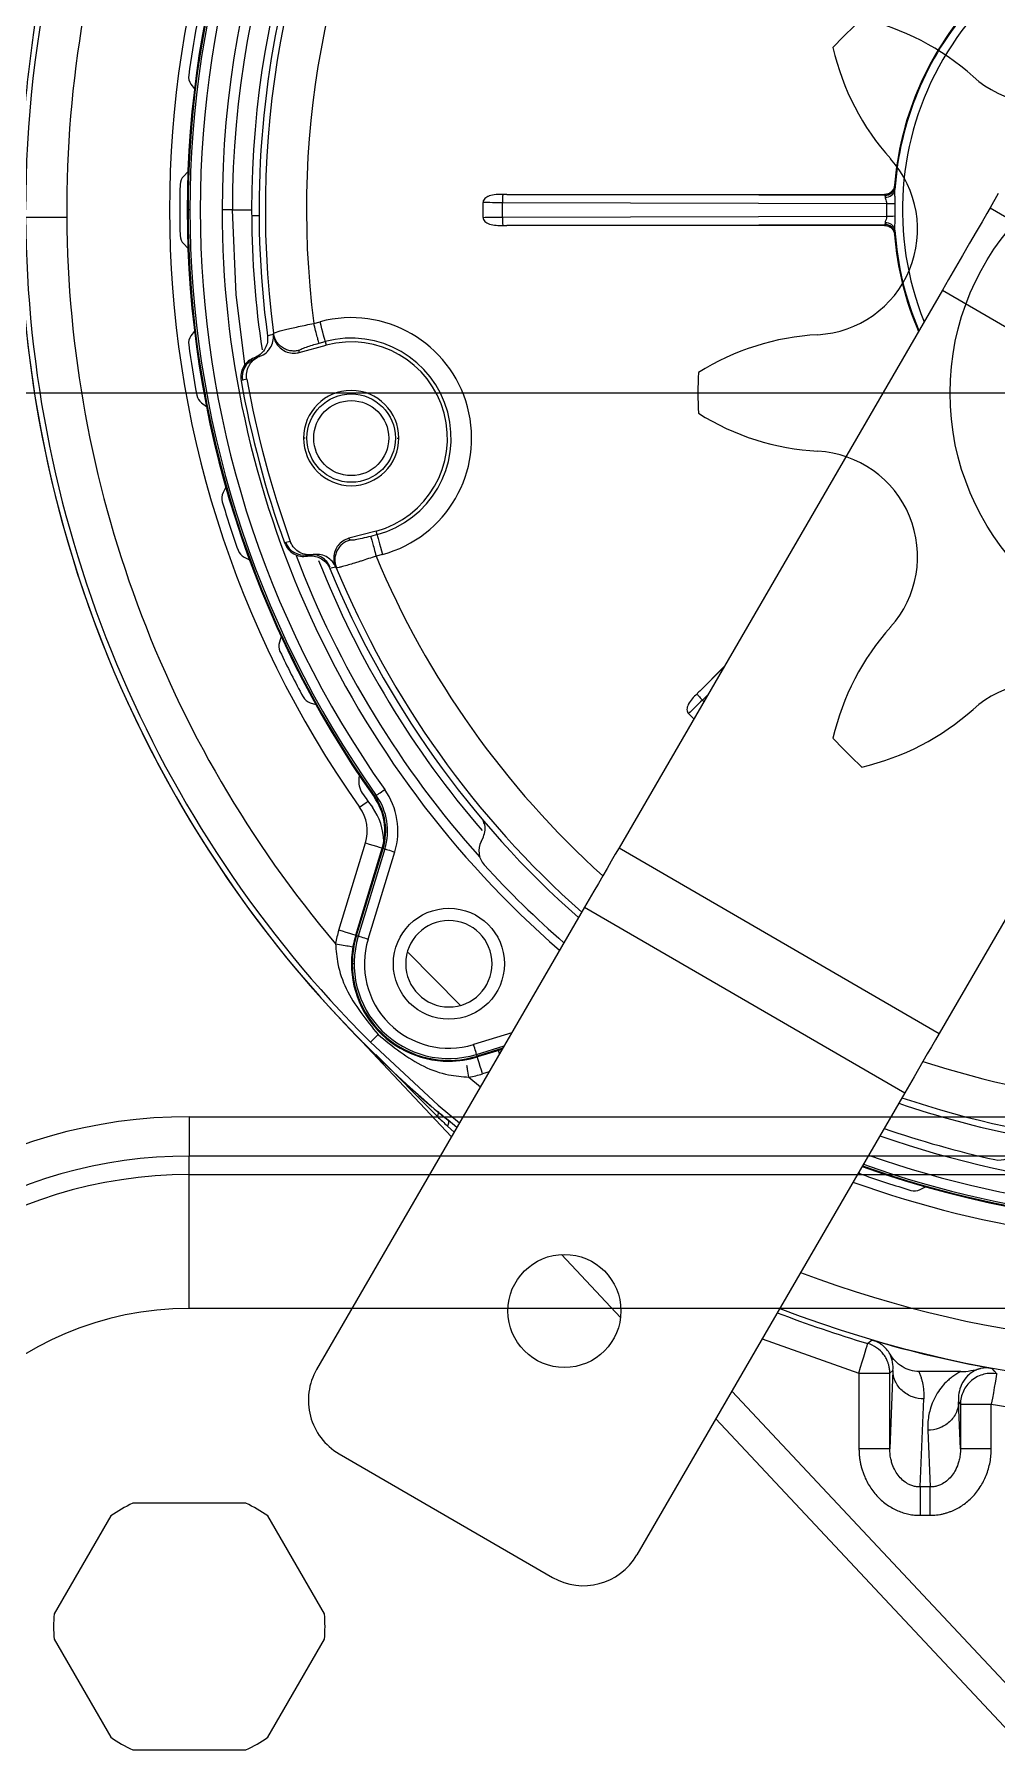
# Model space of a CAD drawing. Header units: millimetres. Extents: x 4754612 to 5801174, y 2368242 to 2777223.
# Drawn here: x 5552061.7 to 5552108.5, y 2425261.8 to 2425345.3 of the extents above; entities that cross this region are included whole.
import ezdxf

# ---------------------------------------------------------------- set-up
doc = ezdxf.new("R2010")
doc.units = ezdxf.units.MM
doc.header["$LTSCALE"] = 1000
doc.linetypes.add('CENTER', pattern=[50.8, 31.75, -6.35, 6.35, -6.35])
for name, color, linetype in [('253', 253, 'Continuous'), ('DOOR', 4, 'Continuous'), ('HAT', 252, 'Continuous')]:
    doc.layers.add(name, color=color, linetype=linetype)

# ---------------------------------------------------------------- blocks, each defined once
blk = doc.blocks.new('A$C5E220887')
at = {"color": 1, "linetype": 'CENTER', "ltscale": 0.3}
for p, q in [((0, -28.345), (0, 28.345)), ((-27.235, 0), (27.235, 0))]:
    blk.add_line(p, q, dxfattribs=at)
at = {"lineweight": 18, "ltscale": 0.3}
for p, q in [((-8.66, 0), (-4.33, 7.5)), ((4.33, 7.5), (-4.33, 7.5)), ((4.33, 7.5), (8.66, 0)), ((-4.33, -7.5), (-8.66, 0)), ((8.66, 0), (4.33, -7.5)), ((4.33, -7.5), (-4.33, -7.5))]:
    blk.add_line(p, q, dxfattribs=at)
for radius in [12.5, 8.6, 6]:
    blk.add_circle((0, 0), radius, dxfattribs=at)
for centre, radius, start, end in [((9.34, 18.265), 12.192, 147.91951, 176.875), ((0, 0), 24.761, 87.70803, 92.29197), ((-9.34, 18.265), 12.192, 3.125, 32.08049), ((-7.957, 19.21), 5.131, 228.125, 356.875), ((7.957, 19.21), 5.131, 183.125, 311.875), ((0, 0), 24.761, 132.70803, 137.29197), ((-19.52, 6.311), 12.192, 48.125, 77.08049), ((19.52, 6.311), 12.192, 102.91951, 131.875), ((0, 0), 24.761, 42.70803, 47.29197), ((-6.311, 19.52), 12.192, 192.91951, 221.875), ((6.311, 19.52), 12.192, 318.125, 347.08049), ((-19.21, 7.957), 5.131, 273.125, 41.875), ((19.21, 7.957), 5.131, 138.125, 266.875), ((-18.265, -9.34), 12.192, 93.125, 122.08049), ((18.265, -9.34), 12.192, 57.91951, 86.875), ((0, 0), 24.761, 177.70803, 182.29197), ((0, 0), 24.761, 357.70803, 2.29197), ((-18.265, 9.34), 12.192, 237.91951, 266.875), ((18.265, 9.34), 12.192, 273.125, 302.08049), ((-19.21, -7.957), 5.131, 318.125, 86.875), ((19.21, -7.957), 5.131, 93.125, 221.875), ((-6.311, -19.52), 12.192, 138.125, 167.08049), ((6.311, -19.52), 12.192, 12.91951, 41.875), ((-7.957, -19.21), 5.131, 3.125, 131.875), ((7.957, -19.21), 5.131, 48.125, 176.875), ((-19.52, -6.311), 12.192, 282.91951, 311.875), ((19.52, -6.311), 12.192, 228.125, 257.08049), ((0, 0), 24.761, 222.70803, 227.29197), ((0, 0), 24.761, 312.70803, 317.29197), ((9.34, -18.265), 12.192, 183.125, 212.08049), ((-9.34, -18.265), 12.192, 327.91951, 356.875), ((0, 0), 24.761, 267.70803, 272.29197)]:
    blk.add_arc(centre, radius, start, end, dxfattribs=at)
blk = doc.blocks.new('방화셔터 기본')
at = {"layer": '253', "linetype": 'Continuous', "lineweight": 25}
for p, q in [((5542304.382, 8102084.922), (5542304.552, 8102084.688)), ((5542304.235, 8102080.654), (5542304.03, 8102080.45)), ((5542338.126, 8102079.501), (5542319.743, 8102079.549)), ((5542319.743, 8102079.549), (5542338.105, 8102079.549)), ((5542343.649, 8102079.597), (5542343.244, 8102078.899)), ((5542304.2, 8102078.799), (5542304.242, 8102078.799)), ((5542304.328, 8102078.799), (5542304.242, 8102078.799)), ((5542306.396, 8102078.799), (5542305.896, 8102078.799)), ((5542306.396, 8102078.799), (5542307.335, 8102078.799)), ((5542318.589, 8102078.438), (5542318.589, 8102079.16)), ((5542338.213, 8102079.101), (5542319.527, 8102079.15)), ((5542319.527, 8102078.448), (5542319.527, 8102079.15)), ((5542343.244, 8102078.899), (5542345.7, 8102077.476)), ((5542296.34, 8102078.443), (5542298.34, 8102078.455)), ((5542307.336, 8102078.528), (5542307.697, 8102078.53)), ((5542319.527, 8102078.448), (5542338.213, 8102078.498)), ((5542319.743, 8102078.049), (5542338.126, 8102078.098)), ((5542338.105, 8102078.049), (5542319.743, 8102078.049)), ((5542304.03, 8102077.149), (5542304.235, 8102076.945)), ((5542340.927, 8102074.902), (5542325.202, 8102047.777)), ((5542340.927, 8102074.902), (5542356.499, 8102065.874)), ((5542304.552, 8102072.91), (5542304.382, 8102072.676)), ((5542308.393, 8102072.702), (5542308.398, 8102072.799)), ((5542310.353, 8102073.278), (5542310.659, 8102073.36)), ((5542309.641, 8102071.867), (5542310.964, 8102072.222)), ((5542310.61, 8102072.316), (5542310.917, 8102072.398)), ((5542310.917, 8102072.398), (5542310.964, 8102072.222)), ((5542307.46, 8102071.611), (5542307.739, 8102071.686)), ((5542307.545, 8102071.642), (5542307.46, 8102071.611)), ((5542307.1, 8102070.573), (5542306.82, 8102070.498)), ((5542304.899, 8102069.416), (5542305.132, 8102069.247)), ((5542309.938, 8102067.702), (5542309.859, 8102067.702)), ((5542314.413, 8102067.702), (5542314.491, 8102067.702)), ((5542306.077, 8102065.311), (5542305.946, 8102065.054)), ((5542356.499, 8102065.874), (5542340.774, 8102038.749)), ((5542313.386, 8102063.183), (5542312.063, 8102062.828)), ((5542313.434, 8102063.007), (5542313.127, 8102062.924)), ((5542313.434, 8102063.007), (5542313.386, 8102063.183)), ((5542306.966, 8102061.915), (5542307.223, 8102061.784)), ((5542309.215, 8102062.678), (5542308.936, 8102062.604)), ((5542310.046, 8102061.96), (5542310.135, 8102061.975)), ((5542313.691, 8102062.044), (5542313.385, 8102061.962)), ((5542311.453, 8102061.399), (5542311.4, 8102061.481)), ((5542308.772, 8102058.045), (5542308.683, 8102057.77)), ((5542329.126, 8102055.397), (5542330.299, 8102056.57)), ((5542330.291, 8102056.555), (5542329.126, 8102055.397)), ((5542329.519, 8102055.223), (5542329.256, 8102054.962)), ((5542310.181, 8102054.829), (5542310.456, 8102054.74)), ((5542329.326, 8102054.891), (5542329.256, 8102054.962)), ((5542328.839, 8102054.052), (5542328.586, 8102054.305)), ((5542312.57, 8102051.289), (5542312.55, 8102051.163)), ((5542313.322, 8102050.273), (5542313.288, 8102050.249)), ((5542313.322, 8102050.273), (5542313.396, 8102050.326)), ((5542311.571, 8102043.773), (5542312.866, 8102048.011)), ((5542312.393, 8102043.521), (5542313.689, 8102047.759)), ((5542312.433, 8102043.509), (5542313.729, 8102047.747)), ((5542313.816, 8102047.72), (5542312.52, 8102043.483)), ((5542313.729, 8102047.747), (5542313.689, 8102047.759)), ((5542313.729, 8102047.747), (5542313.816, 8102047.72)), ((5542318.496, 8102048.08), (5542318.575, 8102048.234)), ((5542325.202, 8102047.777), (5542340.774, 8102038.749)), ((5542312.998, 8102043.336), (5542314.294, 8102047.574)), ((5542323.529, 8102044.89), (5542310.495, 8102022.409)), ((5542323.529, 8102044.89), (5542339.101, 8102035.863)), ((5542312.393, 8102043.521), (5542312.433, 8102043.509)), ((5542312.433, 8102043.509), (5542312.52, 8102043.483)), ((5542317.473, 8102040.129), (5542314.94, 8102042.682)), ((5542312.315, 8102042.136), (5542312.228, 8102042.136)), ((5542315.594, 8102040.512), (5542315.303, 8102040.803)), ((5542319.984, 8102038.776), (5542318.127, 8102038.208)), ((5542317.049, 8102033.714), (5542312.694, 8102038.361)), ((5542313.377, 8102037.731), (5542316.368, 8102034.707)), ((5542318.273, 8102037.73), (5542319.615, 8102038.141)), ((5542318.299, 8102037.643), (5542318.273, 8102037.73)), ((5542319.548, 8102038.025), (5542318.299, 8102037.643)), ((5542319.518, 8102037.972), (5542318.312, 8102037.603)), ((5542318.299, 8102037.643), (5542318.312, 8102037.603)), ((5542318.884, 8102036.878), (5542318.563, 8102036.78)), ((5542317.902, 8102036.621), (5542318.463, 8102036.153)), ((5542339.101, 8102035.863), (5542326.068, 8102013.381)), ((5542317.317, 8102034.176), (5542316.886, 8102034.523)), ((5542316.86, 8102034.241), (5542317.182, 8102033.944)), ((5542339.844, 8102031.156), (5542340.102, 8102031.287)), ((5542325.277, 8102024.934), (5542322.408, 8102027.995)), ((5542332.164, 8102023.897), (5542336.871, 8102022.232)), ((5542337.511, 8102023.835), (5542337.296, 8102023.67)), ((5542336.871, 8102022.232), (5542338.371, 8102022.232)), ((5542336.871, 8102022.232), (5542336.871, 8102018.552)), ((5542338.371, 8102022.232), (5542338.525, 8102022.347)), ((5542338.525, 8102022.347), (5542338.371, 8102018.551)), ((5542338.371, 8102018.551), (5542338.371, 8102022.232)), ((5542341.819, 8102022.299), (5542339.788, 8102022.299)), ((5542343.569, 8102022.192), (5542343.357, 8102022.453)), ((5542330.689, 8102021.352), (5542347.111, 8102003.828)), ((5542339.851, 8102016.689), (5542340.025, 8102020.968)), ((5542341.715, 8102020.826), (5542341.808, 8102020.716)), ((5542341.808, 8102018.551), (5542341.715, 8102020.826)), ((5542341.808, 8102020.716), (5542341.808, 8102018.551)), ((5542341.808, 8102020.716), (5542343.308, 8102020.716)), ((5542343.308, 8102018.552), (5542343.308, 8102020.716)), ((5542346.016, 8102002.802), (5542329.903, 8102019.997)), ((5542340.216, 8102019.448), (5542340.328, 8102016.689)), ((5542311.586, 8102018.309), (5542321.968, 8102012.291)), ((5542340.328, 8102016.689), (5542339.851, 8102016.689)), ((5542339.851, 8102015.31), (5542340.328, 8102015.31))]:
    blk.add_line(p, q, dxfattribs=at)
at = {"layer": '253', "lineweight": 18}
blk.add_line((5541981.495, 8102069.899), (5542356.902, 8102069.899), dxfattribs=at)
at = {"layer": '253', "linetype": 'Continuous'}
for p, q in [((5542304.302, 8102034.697), (5542304.302, 8102032.782)), ((5542304.302, 8102034.697), (5542403.302, 8102034.697)), ((5542304.302, 8102031.883), (5542304.302, 8102032.782)), ((5542403.302, 8102032.782), (5542304.302, 8102032.782)), ((5542304.302, 8102025.372), (5542304.302, 8102031.883)), ((5542304.302, 8102031.883), (5542403.302, 8102031.883)), ((5542403.302, 8102025.372), (5542304.302, 8102025.372)), ((5542300.48, 8102015.28), (5542297.731, 8102010.518)), ((5542307.051, 8102015.899), (5542301.552, 8102015.899)), ((5542310.873, 8102010.518), (5542308.123, 8102015.28)), ((5542297.731, 8102009.28), (5542300.48, 8102004.518)), ((5542308.123, 8102004.518), (5542310.873, 8102009.28)), ((5542301.552, 8102003.899), (5542307.051, 8102003.899))]:
    blk.add_line(p, q, dxfattribs=at)
at = {"layer": '253', "linetype": 'Continuous', "lineweight": 25, "flags": 128}
for points in [[(5542338.624, 8102079.962), (5542338.609, 8102079.995), (5542338.603, 8102080.009)], [(5542307.016, 8102071.174), (5542306.576, 8102074.686), (5542306.396, 8102078.799)], [(5542343.244, 8102078.899), (5542343.083, 8102078.621), (5542342.855, 8102078.227), (5542342.572, 8102077.74), (5542342.25, 8102077.184), (5542341.906, 8102076.591), (5542341.559, 8102075.992), (5542341.226, 8102075.418), (5542340.927, 8102074.902)], [(5542338.603, 8102077.589), (5542338.618, 8102077.623), (5542338.624, 8102077.637)], [(5542308.105, 8102072.682), (5542308.255, 8102072.722), (5542308.386, 8102072.757)], [(5542310.917, 8102072.398), (5542310.909, 8102072.43), (5542310.891, 8102072.494), (5542310.866, 8102072.588), (5542310.834, 8102072.708), (5542310.796, 8102072.85), (5542310.753, 8102073.01), (5542310.707, 8102073.182), (5542310.659, 8102073.36)], [(5542309.641, 8102071.867), (5542309.645, 8102071.923), (5542309.647, 8102071.969)], [(5542312.119, 8102062.743), (5542312.088, 8102062.791), (5542312.063, 8102062.828)], [(5542313.434, 8102063.007), (5542313.442, 8102062.974), (5542313.459, 8102062.911), (5542313.484, 8102062.817), (5542313.517, 8102062.697), (5542313.555, 8102062.554), (5542313.598, 8102062.394), (5542313.644, 8102062.222), (5542313.691, 8102062.044)], [(5542310.326, 8102062.034), (5542310.176, 8102061.994), (5542310.046, 8102061.96)], [(5542311.421, 8102061.43), (5542311.271, 8102061.389), (5542311.141, 8102061.354)], [(5542313.396, 8102050.326), (5542313.405, 8102050.332), (5542313.429, 8102050.349), (5542313.467, 8102050.376), (5542313.517, 8102050.412), (5542313.579, 8102050.455), (5542313.649, 8102050.505), (5542313.725, 8102050.559), (5542313.804, 8102050.615)], [(5542312.586, 8102049.752), (5542312.745, 8102049.864), (5542312.898, 8102049.973), (5542312.994, 8102050.041)], [(5542312.866, 8102048.011), (5542313.053, 8102047.954), (5542313.232, 8102047.899), (5542313.398, 8102047.848), (5542313.542, 8102047.804), (5542313.661, 8102047.768), (5542313.689, 8102047.759)], [(5542313.816, 8102047.72), (5542313.826, 8102047.717), (5542313.854, 8102047.709), (5542313.899, 8102047.695), (5542313.958, 8102047.677), (5542314.031, 8102047.655), (5542314.113, 8102047.63), (5542314.202, 8102047.603), (5542314.294, 8102047.574)], [(5542325.202, 8102047.777), (5542325.018, 8102047.46), (5542324.824, 8102047.125), (5542324.622, 8102046.776), (5542324.412, 8102046.414), (5542324.196, 8102046.042), (5542323.976, 8102045.662), (5542323.753, 8102045.278), (5542323.529, 8102044.89)], [(5542312.393, 8102043.521), (5542312.366, 8102043.53), (5542312.247, 8102043.566), (5542312.102, 8102043.61), (5542311.937, 8102043.661), (5542311.757, 8102043.716), (5542311.571, 8102043.773)], [(5542312.52, 8102043.483), (5542312.531, 8102043.479), (5542312.559, 8102043.471), (5542312.603, 8102043.457), (5542312.663, 8102043.439), (5542312.735, 8102043.417), (5542312.817, 8102043.392), (5542312.906, 8102043.365), (5542312.998, 8102043.336)], [(5542313.108, 8102038.317), (5542313.114, 8102038.323), (5542313.132, 8102038.342), (5542313.163, 8102038.372), (5542313.205, 8102038.415), (5542313.259, 8102038.469), (5542313.324, 8102038.534), (5542313.4, 8102038.609), (5542313.485, 8102038.694)], [(5542340.774, 8102038.749), (5542340.59, 8102038.432), (5542340.396, 8102038.097), (5542340.194, 8102037.748), (5542339.984, 8102037.386), (5542339.769, 8102037.014), (5542339.548, 8102036.635), (5542339.325, 8102036.25), (5542339.101, 8102035.863)], [(5542313.108, 8102038.317), (5542316.409, 8102035.266), (5542317.447, 8102034.4)], [(5542318.273, 8102037.73), (5542318.27, 8102037.74), (5542318.261, 8102037.768), (5542318.247, 8102037.813), (5542318.229, 8102037.872), (5542318.207, 8102037.945), (5542318.182, 8102038.027), (5542318.155, 8102038.116), (5542318.127, 8102038.208)], [(5542319.328, 8102037.914), (5542319.336, 8102037.886), (5542319.373, 8102037.767), (5542319.382, 8102037.738)], [(5542318.563, 8102036.78), (5542318.506, 8102036.967), (5542318.451, 8102037.146), (5542318.401, 8102037.312), (5542318.356, 8102037.457), (5542318.32, 8102037.575), (5542318.312, 8102037.603)], [(5542336.871, 8102022.232), (5542336.953, 8102022.509), (5542337.032, 8102022.776), (5542337.105, 8102023.023), (5542337.169, 8102023.24), (5542337.222, 8102023.419), (5542337.262, 8102023.553), (5542337.287, 8102023.638), (5542337.296, 8102023.67)], [(5542343.569, 8102022.192), (5542343.563, 8102022.16), (5542343.548, 8102022.073), (5542343.524, 8102021.935), (5542343.491, 8102021.751), (5542343.452, 8102021.528), (5542343.407, 8102021.275), (5542343.358, 8102021.001), (5542343.308, 8102020.716)]]:
    blk.add_lwpolyline(points, dxfattribs=at)
at = {"layer": '253', "linetype": 'Continuous', "lineweight": 25}
for centre, radius in [((5542312.175, 8102067.702), 2.15), ((5542312.175, 8102067.702), 1.825), ((5542316.926, 8102042.136), 2.7), ((5542322.545, 8102025.249), 2.75)]:
    blk.add_circle(centre, radius, dxfattribs=at)
for centre, radius, start, end in [((5542353.589, 8102078.799), 57.25, 129.22108, 180), ((5542353.589, 8102078.799), 45.588, 112.09481, 187.56251), ((5542353.589, 8102078.799), 43.588, 113.00769, 187.27689), ((5542353.589, 8102078.799), 55.25, 139.76463, 180.35652), ((5542353.589, 8102078.799), 47.693, 139.37789, 180), ((5542353.589, 8102078.799), 47.193, 140.0907, 180), ((5542353.589, 8102078.799), 50.25, 144.68585, 215.31421), ((5542353.589, 8102078.799), 49.39, 144.68588, 180), ((5542353.589, 8102078.799), 49.348, 144.68588, 180), ((5542353.589, 8102078.799), 49.257, 144.68588, 215.31412), ((5542353.589, 8102078.799), 48.757, 144.68588, 215.31412), ((5542353.589, 8102078.799), 46.255, 141.50167, 180), ((5542353.589, 8102078.799), 45.894, 142.69869, 187.65909), ((5542353.589, 8102078.799), 14.602, 97.94921, 201.84654), ((5542353.589, 8102078.799), 15.002, 138.78015, 176.21985), ((5542353.589, 8102078.799), 49.75, 169.5705, 172.4295), ((5542353.589, 8102078.799), 15.035, 139.61526, 175.38474), ((5542304.868, 8102085.274), 0.6, 172.4295, 216), ((5542353.589, 8102078.799), 57.512, 175.59453, 230.3425), ((5542353.589, 8102078.799), 57.512, 176.61825, 229.32094), ((5542304.455, 8102080.025), 0.6, 135, 178.5705), ((5542353.589, 8102078.799), 49.75, 178.5705, 181.4295), ((5542338.125, 8102080.001), 0.5, 270.02211, 355.5079), ((5542338.175, 8102079.873), 0.453, 265.9337, 349.21449), ((5542353.589, 8102078.799), 49.39, 180, 215.31412), ((5542353.589, 8102078.799), 49.348, 180, 215.31412), ((5542353.589, 8102078.799), 47.693, 180, 229.02056), ((5542353.589, 8102078.799), 46.255, 180, 180.33571), ((5542353.589, 8102078.799), 47.693, 250.77519, 360), ((5542334.956, 8101916.687), 162.446, 88.70482, 88.85129), ((5542353.589, 8102078.799), 57.25, 180.35652, 225.00037), ((5542353.589, 8102078.799), 55.25, 180.35652, 220.23537), ((5542353.589, 8102078.799), 46.255, 180.33571, 188.45944), ((5542338.125, 8102077.597), 0.5, 4.49208, 89.97793), ((5542338.175, 8102077.725), 0.453, 10.78551, 94.0663), ((5542334.956, 8102240.911), 162.446, 271.14871, 271.29518), ((5542353.589, 8102078.799), 15.002, 183.78015, 203.03263), ((5542304.455, 8102077.573), 0.6, 181.4295, 225), ((5542353.589, 8102078.799), 15.035, 184.61526, 203.12769), ((5542312.175, 8102067.702), 5.858, 285, 105), ((5542353.589, 8102078.799), 45.606, 187.61333, 187.68281), ((5542304.868, 8102072.324), 0.6, 144, 187.5705), ((5542353.589, 8102078.799), 49.75, 187.5705, 190.4295), ((5542312.175, 8102067.702), 4.861, 285, 105), ((5542312.175, 8102067.702), 4.679, 285, 105), ((5542307.805, 8102070.672), 0.935, 109.47673, 190.06523), ((5542353.589, 8102078.799), 47.5, 190.06525, 199.93475), ((5542353.589, 8102078.799), 47.212, 190.03442, 199.96558), ((5542305.251, 8102069.902), 0.6, 190.4295, 234), ((5542312.175, 8102067.702), 2.316, 0, 180), ((5542312.175, 8102067.702), 2.316, 180, 0), ((5542306.481, 8102064.782), 0.6, 153, 196.5705), ((5542353.589, 8102078.799), 49.75, 196.5705, 199.4295), ((5542307.238, 8102062.45), 0.6, 199.4295, 243), ((5542309.876, 8102062.945), 0.935, 199.93477, 280.52327), ((5542353.589, 8102078.799), 47.193, 200.86892, 221.84381), ((5542353.589, 8102078.799), 43.588, 202.72311, 227.98176), ((5542353.589, 8102078.799), 46.255, 201.63204, 220.74352), ((5542353.589, 8102078.799), 45.894, 202.34091, 228.58856), ((5542353.589, 8102078.799), 45.606, 202.31719, 202.38667), ((5542353.589, 8102078.799), 45.588, 202.43749, 228.51162), ((5542309.253, 8102057.585), 0.6, 162, 205.5705), ((5542353.589, 8102078.799), 49.75, 205.5705, 208.4295), ((5542310.367, 8102055.4), 0.6, 208.4295, 252), ((5542313.538, 8102051.006), 1, 171, 214.75807), ((5542353.589, 8102078.799), 49.75, 214.75807, 215.73247), ((5542310.954, 8102048.596), 2.86, 343, 35.31412), ((5542310.954, 8102048.596), 2.902, 343, 35.31412), ((5542310.954, 8102048.596), 2.993, 343, 35.31412), ((5542310.954, 8102048.596), 3.493, 343, 35.31412), ((5542310.954, 8102048.596), 2, 342.99982, 35.31187), ((5542310.769, 8102047.993), 3, 1.75239, 35.73247), ((5542319.384, 8102047.622), 1, 152.71296, 222.34863), ((5542353.589, 8102078.799), 47.282, 222.34863, 228.92478), ((5542316.926, 8102042.136), 5.6, 163, 169.96376), ((5542316.926, 8102042.136), 4.74, 163, 270), ((5542316.926, 8102042.136), 4.698, 163, 180), ((5542316.926, 8102042.136), 2.1, 90, 270), ((5542316.926, 8102042.136), 2.1, 270, 90), ((5542316.926, 8102042.136), 4.607, 163, 287), ((5542316.926, 8102042.136), 4.107, 163, 287), ((5542316.926, 8102042.136), 4.698, 180, 287), ((5542353.589, 8102078.799), 49.348, 250.40624, 305.31412), ((5542353.589, 8102078.799), 49.257, 250.42585, 305.31412), ((5542353.589, 8102078.799), 48.757, 250.53505, 305.31412), ((5542353.589, 8102078.799), 57.25, 248.94259, 314.99963), ((5542316.926, 8102042.136), 4.74, 270, 287), ((5542353.589, 8102078.799), 43.588, 251.81399, 277.27689), ((5542316.926, 8102042.136), 5.6, 280.03647, 287), ((5542353.589, 8102078.799), 55.25, 249.2729, 310.23537), ((5542353.589, 8102078.799), 45.894, 251.20719, 266.25199), ((5542353.589, 8102078.799), 45.588, 251.28413, 277.56251), ((5542353.589, 8102078.799), 50.25, 250.21548, 297.72976), ((5542353.589, 8102078.799), 47.282, 250.87097, 257.65137), ((5542343.692, 8102033.588), 1, 257.65137, 327.28704), ((5542337.24, 8102032.448), 0.6, 230.06788, 250.5705), ((5542353.589, 8102078.799), 49.39, 250.39723, 290.15195), ((5542353.589, 8102078.799), 49.75, 250.5705, 253.4295), ((5542339.572, 8102031.69), 0.6, 253.4295, 297), ((5542353.589, 8102078.799), 57.487, 248.90504, 253.53509), ((5542336.87, 8102022.231), 1.5, 36.76686, 73.52078), ((5542353.589, 8102078.799), 57.268, 253.6943, 259.70751), ((5542313.091, 8102020.904), 3, 149.89788, 239.89788), ((5542323.472, 8102014.886), 3, 239.89788, 329.89788)]:
    blk.add_arc(centre, radius, start, end, dxfattribs=at)
at = {"layer": '253', "linetype": 'Continuous'}
for radius, start, end in [(24.798, 90, 152.81267), (22.883, 90, 152.81267), (21.984, 90, 157.8066), (15.473, 90, 270), (6.6, 114.61998, 125.38002), (6.6, 54.61998, 65.38002), (6.6, 174.61998, 185.38002), (6.6, 354.61998, 5.38002), (6.6, 234.61998, 245.38002), (6.6, 294.61998, 305.38002)]:
    blk.add_arc((5542304.302, 8102009.899), radius, start, end, dxfattribs=at)
at = {"layer": '253', "linetype": 'Continuous', "lineweight": 25, "extrusion": (0, 0, -1)}
for centre, start_param, end_param in [((5542353.589, 8102088.234), 1.115851, 1.118566), ((5542353.589, 8102069.364), 2.023027, 2.025742)]:
    blk.add_ellipse(centre, major_axis=(0, -19.876), ratio=0.866113, start_param=start_param, end_param=end_param, dxfattribs=at)
at = {"layer": '253', "linetype": 'Continuous', "lineweight": 25}
for points, knots in [([(5542296.248, 8102083.217), (5542296.388, 8102084.584), (5542296.655, 8102087.173), (5542297.235, 8102090.379), (5542297.702, 8102092.197), (5542297.858, 8102092.804)], [0, 0, 0, 0, 0.427319, 0.809034, 1, 1, 1, 1]), ([(5542319.556, 8102079.549), (5542319.33, 8102079.552), (5542319.057, 8102079.557), (5542318.77, 8102079.436), (5542318.671, 8102079.361), (5542318.615, 8102079.281), (5542318.592, 8102079.212), (5542318.59, 8102079.177), (5542318.589, 8102079.16)], [0, 0, 0, 0, 0.58402, 0.704513, 0.810448, 0.908345, 0.95408, 1, 1, 1, 1]), ([(5542319.556, 8102079.549), (5542319.553, 8102079.54), (5542319.545, 8102079.522), (5542319.536, 8102079.428), (5542319.529, 8102079.3), (5542319.528, 8102079.2), (5542319.527, 8102079.15)], [0, 0, 0, 0, 0.250005, 0.500017, 0.750002, 1, 1, 1, 1]), ([(5542319.743, 8102079.549), (5542319.708, 8102079.549), (5542319.646, 8102079.549), (5542319.584, 8102079.549), (5542319.556, 8102079.549)], [0, 0, 0, 0, 0.559995, 1, 1, 1, 1]), ([(5542338.603, 8102080.009), (5542338.593, 8102079.953), (5542338.573, 8102079.842), (5542338.475, 8102079.7), (5542338.34, 8102079.597), (5542338.208, 8102079.554), (5542338.128, 8102079.55), (5542338.105, 8102079.549)], [0, 0, 0, 0, 0.226448, 0.452902, 0.679239, 0.905457, 1, 1, 1, 1]), ([(5542338.126, 8102079.501), (5542338.131, 8102079.495), (5542338.14, 8102079.485), (5542338.142, 8102079.441), (5542338.143, 8102079.421)], [0, 0, 0, 0, 0.555414, 1, 1, 1, 1]), ([(5542338.143, 8102079.421), (5542338.148, 8102079.395), (5542338.159, 8102079.34), (5542338.199, 8102079.24), (5542338.214, 8102079.154), (5542338.213, 8102079.111), (5542338.213, 8102079.101)], [0, 0, 0, 0, 0.307958, 0.6583, 0.919286, 1, 1, 1, 1]), ([(5542338.628, 8102079.092), (5542338.629, 8102079.184), (5542338.63, 8102079.36), (5542338.618, 8102079.598), (5542338.62, 8102079.73), (5542338.62, 8102079.788)], [0, 0, 0, 0, 0.383572, 0.731873, 1, 1, 1, 1]), ([(5542338.62, 8102079.788), (5542338.622, 8102079.831), (5542338.626, 8102079.928), (5542338.625, 8102079.95), (5542338.624, 8102079.962)], [0, 0, 0, 0, 0.444808, 1, 1, 1, 1]), ([(5542319.527, 8102079.15), (5542319.36, 8102079.151), (5542319.02, 8102079.152), (5542318.735, 8102079.157), (5542318.589, 8102079.16)], [0, 0, 0, 0, 0.489885, 1, 1, 1, 1]), ([(5542338.213, 8102079.101), (5542338.212, 8102079), (5542338.208, 8102078.799), (5542338.212, 8102078.598), (5542338.213, 8102078.498)], [0, 0, 0, 0, 0.5, 1, 1, 1, 1]), ([(5542338.628, 8102078.507), (5542338.627, 8102078.604), (5542338.624, 8102078.799), (5542338.627, 8102078.994), (5542338.628, 8102079.092)], [0, 0, 0, 0, 0.5, 1, 1, 1, 1]), ([(5542318.589, 8102078.438), (5542318.735, 8102078.441), (5542319.02, 8102078.446), (5542319.36, 8102078.448), (5542319.527, 8102078.448)], [0, 0, 0, 0, 0.510115, 1, 1, 1, 1]), ([(5542318.589, 8102078.438), (5542318.59, 8102078.421), (5542318.592, 8102078.386), (5542318.616, 8102078.315), (5542318.673, 8102078.235), (5542318.774, 8102078.16), (5542319.061, 8102078.042), (5542319.332, 8102078.046), (5542319.556, 8102078.049)], [0, 0, 0, 0, 0.046271, 0.092591, 0.192565, 0.298758, 0.42184, 1, 1, 1, 1]), ([(5542319.527, 8102078.448), (5542319.528, 8102078.398), (5542319.529, 8102078.298), (5542319.536, 8102078.17), (5542319.545, 8102078.076), (5542319.553, 8102078.058), (5542319.556, 8102078.049)], [0, 0, 0, 0, 0.249998, 0.499983, 0.749995, 1, 1, 1, 1]), ([(5542319.556, 8102078.049), (5542319.591, 8102078.049), (5542319.654, 8102078.049), (5542319.716, 8102078.049), (5542319.743, 8102078.049)], [0, 0, 0, 0, 0.559996, 1, 1, 1, 1]), ([(5542338.105, 8102078.049), (5542338.161, 8102078.044), (5542338.274, 8102078.033), (5542338.423, 8102077.946), (5542338.536, 8102077.82), (5542338.591, 8102077.692), (5542338.6, 8102077.613), (5542338.603, 8102077.589)], [0, 0, 0, 0, 0.226202, 0.452405, 0.678595, 0.904865, 1, 1, 1, 1]), ([(5542338.143, 8102078.177), (5542338.143, 8102078.171), (5542338.142, 8102078.139), (5542338.137, 8102078.106), (5542338.128, 8102078.1), (5542338.126, 8102078.098)], [0, 0, 0, 0, 0.135761, 0.686244, 1, 1, 1, 1]), ([(5542338.213, 8102078.498), (5542338.211, 8102078.462), (5542338.207, 8102078.38), (5542338.167, 8102078.276), (5542338.145, 8102078.21), (5542338.143, 8102078.182), (5542338.143, 8102078.177)], [0, 0, 0, 0, 0.282529, 0.642913, 0.940862, 1, 1, 1, 1]), ([(5542338.62, 8102077.81), (5542338.62, 8102077.878), (5542338.618, 8102078.025), (5542338.63, 8102078.264), (5542338.629, 8102078.429), (5542338.628, 8102078.507)], [0, 0, 0, 0, 0.313258, 0.6794, 1, 1, 1, 1]), ([(5542338.624, 8102077.637), (5542338.625, 8102077.642), (5542338.626, 8102077.656), (5542338.624, 8102077.726), (5542338.621, 8102077.796), (5542338.62, 8102077.81)], [0, 0, 0, 0, 0.313294, 0.864431, 1, 1, 1, 1]), ([(5542307.739, 8102071.686), (5542307.768, 8102071.697), (5542307.9, 8102071.75), (5542308.082, 8102071.88), (5542308.27, 8102072.114), (5542308.388, 8102072.396), (5542308.402, 8102072.631), (5542308.387, 8102072.75), (5542308.386, 8102072.757)], [0, 0, 0, 0, 0.06809, 0.317553, 0.484863, 0.734266, 0.98367, 1, 1, 1, 1]), ([(5542308.398, 8102072.799), (5542308.429, 8102072.817), (5542308.491, 8102072.852), (5542308.94, 8102072.973), (5542309.588, 8102073.123), (5542310.098, 8102073.226), (5542310.353, 8102073.278)], [0, 0, 0, 0, 0.242573, 0.49958, 0.749928, 1, 1, 1, 1]), ([(5542309.647, 8102071.969), (5542309.583, 8102071.956), (5542309.451, 8102071.928), (5542309.242, 8102071.939), (5542309.029, 8102071.993), (5542308.83, 8102072.096), (5542308.658, 8102072.24), (5542308.526, 8102072.415), (5542308.436, 8102072.604), (5542308.411, 8102072.736), (5542308.398, 8102072.799)], [0, 0, 0, 0, 0.115072, 0.2382482, 0.3674911, 0.4999962, 0.6325027, 0.761749, 0.8849275, 1, 1, 1, 1]), ([(5542310.61, 8102072.316), (5542310.604, 8102072.339), (5542310.592, 8102072.386), (5542310.531, 8102072.612), (5542310.449, 8102072.919), (5542310.385, 8102073.159), (5542310.353, 8102073.278)], [0, 0, 0, 0, 0.249995, 0.499992, 0.750002, 1, 1, 1, 1]), ([(5542308.105, 8102072.682), (5542308.11, 8102072.578), (5542308.121, 8102072.367), (5542308.006, 8102072.067), (5542307.82, 8102071.804), (5542307.636, 8102071.696), (5542307.545, 8102071.642)], [0, 0, 0, 0, 0.2477975, 0.4969759, 0.7503888, 1, 1, 1, 1]), ([(5542308.393, 8102072.702), (5542308.406, 8102072.638), (5542308.44, 8102072.463), (5542308.584, 8102072.204), (5542308.769, 8102072.036), (5542308.979, 8102071.911), (5542309.213, 8102071.829), (5542309.473, 8102071.827), (5542309.611, 8102071.86), (5542309.641, 8102071.867)], [0, 0, 0, 0, 0.115703, 0.314821, 0.513965, 0.549713, 0.747428, 0.945152, 1, 1, 1, 1]), ([(5542309.647, 8102071.969), (5542309.666, 8102071.987), (5542309.704, 8102072.023), (5542309.961, 8102072.121), (5542310.277, 8102072.224), (5542310.5, 8102072.285), (5542310.61, 8102072.316)], [0, 0, 0, 0, 0.2775383, 0.5583413, 0.7805379, 1, 1, 1, 1]), ([(5542307.46, 8102071.611), (5542307.355, 8102071.56), (5542307.146, 8102071.457), (5542306.922, 8102071.18), (5542306.795, 8102070.847), (5542306.812, 8102070.614), (5542306.82, 8102070.498)], [0, 0, 0, 0, 0.248545, 0.499143, 0.750207, 1, 1, 1, 1]), ([(5542307.1, 8102070.573), (5542307.093, 8102070.624), (5542307.072, 8102070.785), (5542307.108, 8102071.012), (5542307.221, 8102071.275), (5542307.401, 8102071.503), (5542307.607, 8102071.635), (5542307.725, 8102071.68), (5542307.739, 8102071.686)], [0, 0, 0, 0, 0.1100985, 0.3518845, 0.4838456, 0.7256888, 0.9675316, 1, 1, 1, 1]), ([(5542312.063, 8102062.828), (5542312.015, 8102062.813), (5542311.857, 8102062.763), (5542311.64, 8102062.614), (5542311.439, 8102062.363), (5542311.326, 8102062.062), (5542311.313, 8102061.747), (5542311.374, 8102061.56), (5542311.4, 8102061.481)], [0, 0, 0, 0, 0.0898973, 0.2927021, 0.4555467, 0.6541948, 0.8528188, 1, 1, 1, 1]), ([(5542312.119, 8102062.743), (5542312.057, 8102062.723), (5542311.929, 8102062.68), (5542311.753, 8102062.566), (5542311.596, 8102062.413), (5542311.475, 8102062.224), (5542311.398, 8102062.013), (5542311.371, 8102061.797), (5542311.388, 8102061.588), (5542311.432, 8102061.461), (5542311.453, 8102061.399)], [0, 0, 0, 0, 0.1150713, 0.2382478, 0.3674939, 0.4999993, 0.6325058, 0.7617509, 0.8849295, 1, 1, 1, 1]), ([(5542313.127, 8102062.924), (5542312.985, 8102062.888), (5542312.7, 8102062.815), (5542312.373, 8102062.751), (5542312.17, 8102062.726), (5542312.136, 8102062.738), (5542312.119, 8102062.743)], [0, 0, 0, 0, 0.279195, 0.560798, 0.781783, 1, 1, 1, 1]), ([(5542313.127, 8102062.924), (5542313.133, 8102062.901), (5542313.146, 8102062.854), (5542313.206, 8102062.628), (5542313.289, 8102062.321), (5542313.353, 8102062.082), (5542313.385, 8102061.962)], [0, 0, 0, 0, 0.249994, 0.499992, 0.750002, 1, 1, 1, 1]), ([(5542308.936, 8102062.604), (5542308.987, 8102062.498), (5542309.09, 8102062.285), (5542309.369, 8102062.061), (5542309.7, 8102061.935), (5542309.931, 8102061.951), (5542310.046, 8102061.96)], [0, 0, 0, 0, 0.252455, 0.505192, 0.754066, 1, 1, 1, 1]), ([(5542310.326, 8102062.034), (5542310.213, 8102062.026), (5542309.987, 8102062.01), (5542309.663, 8102062.128), (5542309.396, 8102062.34), (5542309.265, 8102062.546), (5542309.22, 8102062.665), (5542309.215, 8102062.678)], [0, 0, 0, 0, 0.2420689, 0.4841357, 0.7261854, 0.9681977, 1, 1, 1, 1]), ([(5542310.135, 8102061.975), (5542310.239, 8102061.974), (5542310.45, 8102061.971), (5542310.742, 8102061.84), (5542310.996, 8102061.639), (5542311.092, 8102061.45), (5542311.141, 8102061.354)], [0, 0, 0, 0, 0.2449678, 0.4994835, 0.7476836, 1, 1, 1, 1]), ([(5542311.154, 8102061.422), (5542311.104, 8102061.519), (5542311.004, 8102061.714), (5542310.742, 8102061.914), (5542310.502, 8102062.029), (5542310.352, 8102062.03), (5542310.31, 8102062.03)], [0, 0, 0, 0, 0.295606, 0.592554, 0.88538, 1, 1, 1, 1]), ([(5542311.154, 8102061.422), (5542311.104, 8102061.519), (5542311.004, 8102061.714), (5542310.742, 8102061.914), (5542310.502, 8102062.029), (5542310.352, 8102062.03), (5542310.31, 8102062.03)], [0, 0, 0, 0, 0.295606, 0.592554, 0.88538, 1, 1, 1, 1]), ([(5542311.421, 8102061.43), (5542311.41, 8102061.455), (5542311.353, 8102061.582), (5542311.209, 8102061.773), (5542310.948, 8102061.958), (5542310.647, 8102062.06), (5542310.43, 8102062.043), (5542310.326, 8102062.034)], [0, 0, 0, 0, 0.060974, 0.310393, 0.519192, 0.76867, 1, 1, 1, 1]), ([(5542313.385, 8102061.962), (5542313.138, 8102061.879), (5542312.876, 8102061.791), (5542312.612, 8102061.707), (5542312.499, 8102061.671), (5542312.296, 8102061.608), (5542312.014, 8102061.524), (5542311.766, 8102061.454), (5542311.53, 8102061.397), (5542311.484, 8102061.399), (5542311.453, 8102061.399)], [0, 0, 0, 0, 0.249394, 0.264867, 0.290957, 0.374951, 0.500376, 0.65335, 0.770707, 1, 1, 1, 1]), ([(5542328.994, 8102055.264), (5542328.831, 8102055.106), (5542328.635, 8102054.916), (5542328.518, 8102054.628), (5542328.501, 8102054.505), (5542328.518, 8102054.409), (5542328.551, 8102054.344), (5542328.574, 8102054.318), (5542328.586, 8102054.305)], [0, 0, 0, 0, 0.584523, 0.705006, 0.81077, 0.908508, 0.954168, 1, 1, 1, 1]), ([(5542329.126, 8102055.397), (5542329.102, 8102055.372), (5542329.058, 8102055.328), (5542329.014, 8102055.284), (5542328.994, 8102055.264)], [0, 0, 0, 0, 0.559998, 1, 1, 1, 1]), ([(5542328.994, 8102055.264), (5542328.998, 8102055.255), (5542329.005, 8102055.237), (5542329.065, 8102055.164), (5542329.151, 8102055.069), (5542329.221, 8102054.997), (5542329.256, 8102054.962)], [0, 0, 0, 0, 0.250005, 0.500017, 0.750002, 1, 1, 1, 1]), ([(5542329.256, 8102054.962), (5542329.137, 8102054.844), (5542328.895, 8102054.604), (5542328.69, 8102054.406), (5542328.586, 8102054.305)], [0, 0, 0, 0, 0.489884, 1, 1, 1, 1]), ([(5542318.575, 8102048.234), (5542318.616, 8102048.339), (5542318.698, 8102048.548), (5542318.694, 8102048.859), (5542318.617, 8102049.03), (5542318.587, 8102049.099)], [0, 0, 0, 0, 0.375168, 0.750338, 1, 1, 1, 1]), ([(5542318.575, 8102048.234), (5542318.616, 8102048.339), (5542318.698, 8102048.548), (5542318.694, 8102048.859), (5542318.617, 8102049.03), (5542318.587, 8102049.099)], [0, 0, 0, 0, 0.375168, 0.750338, 1, 1, 1, 1]), ([(5542311.412, 8102043.112), (5542311.438, 8102042.78), (5542311.498, 8102042.021), (5542312.054, 8102040.45), (5542312.905, 8102039.405), (5542313.485, 8102038.694)], [0, 0, 0, 0, 0.198136, 0.454052, 1, 1, 1, 1]), ([(5542311.412, 8102043.112), (5542311.541, 8102043.089), (5542311.801, 8102043.043), (5542312.116, 8102042.987), (5542312.298, 8102042.955), (5542312.323, 8102042.95), (5542312.324, 8102042.95)], [0, 0, 0, 0, 0.329401, 0.658801, 0.988199, 1, 1, 1, 1]), ([(5542313.485, 8102038.694), (5542314.193, 8102038.117), (5542315.236, 8102037.267), (5542316.806, 8102036.709), (5542317.568, 8102036.648), (5542317.902, 8102036.621)], [0, 0, 0, 0, 0.5439884, 0.8003224, 1, 1, 1, 1]), ([(5542317.902, 8102036.621), (5542317.879, 8102036.753), (5542317.841, 8102036.963), (5542317.812, 8102037.128), (5542317.801, 8102037.189)], [0, 0, 0, 0, 0.6259264, 1, 1, 1, 1]), ([(5542316.886, 8102034.523), (5542316.906, 8102034.503), (5542316.914, 8102034.469), (5542316.905, 8102034.373), (5542316.888, 8102034.312), (5542316.86, 8102034.241)], [0, 0, 0, 0, 0.5, 0.5, 1, 1, 1, 1]), ([(5542338.382, 8102023.156), (5542338.285, 8102023.32), (5542338.16, 8102023.462), (5542337.862, 8102023.695), (5542337.693, 8102023.781), (5542337.511, 8102023.835)], [0, 0, 0, 0, 0.5, 0.5, 1, 1, 1, 1]), ([(5542338.371, 8102022.232), (5542338.37, 8102022.271), (5542338.368, 8102022.345), (5542338.356, 8102022.451), (5542338.339, 8102022.543), (5542338.32, 8102022.622), (5542338.292, 8102022.716), (5542338.255, 8102022.814), (5542338.202, 8102022.926), (5542338.144, 8102023.028), (5542338.096, 8102023.095), (5542338.072, 8102023.129)], [0, 0, 0, 0, 0.122631, 0.232631, 0.329998, 0.414731, 0.486827, 0.635262, 0.74166, 0.871126, 1, 1, 1, 1]), ([(5542339.788, 8102022.299), (5542339.643, 8102022.299), (5542339.502, 8102022.321), (5542339.227, 8102022.404), (5542339.095, 8102022.465), (5542338.853, 8102022.617), (5542338.74, 8102022.71), (5542338.543, 8102022.916), (5542338.455, 8102023.032), (5542338.382, 8102023.156)], [0, 0, 0, 0, 0.25, 0.25, 0.5, 0.5, 0.75, 0.75, 1, 1, 1, 1]), ([(5542338.525, 8102022.347), (5542338.536, 8102022.483), (5542338.531, 8102022.618), (5542338.485, 8102022.888), (5542338.445, 8102023.023), (5542338.382, 8102023.156)], [0, 0, 0, 0, 0.5, 0.5, 1, 1, 1, 1]), ([(5542340.025, 8102020.968), (5542339.849, 8102020.97), (5542339.659, 8102021), (5542339.291, 8102021.136), (5542339.114, 8102021.241), (5542338.822, 8102021.51), (5542338.707, 8102021.673), (5542338.56, 8102022.011), (5542338.527, 8102022.185), (5542338.525, 8102022.347)], [0, 0, 0, 0, 0.25, 0.25, 0.5, 0.5, 0.75, 0.75, 1, 1, 1, 1]), ([(5542339.788, 8102022.299), (5542339.809, 8102022.246), (5542339.852, 8102022.14), (5542339.903, 8102021.98), (5542339.946, 8102021.82), (5542339.984, 8102021.634), (5542340.013, 8102021.425), (5542340.029, 8102021.195), (5542340.027, 8102021.043), (5542340.025, 8102020.968)], [0, 0, 0, 0, 0.120721, 0.241392, 0.362048, 0.482691, 0.659854, 0.832263, 1, 1, 1, 1]), ([(5542341.819, 8102022.299), (5542341.785, 8102022.282), (5542341.717, 8102022.246), (5542341.621, 8102022.19), (5542341.528, 8102022.13), (5542341.436, 8102022.066), (5542341.348, 8102021.999), (5542341.261, 8102021.928), (5542341.102, 8102021.787), (5542340.893, 8102021.563), (5542340.659, 8102021.234), (5542340.466, 8102020.863), (5542340.333, 8102020.489), (5542340.253, 8102020.128), (5542340.212, 8102019.79), (5542340.214, 8102019.562), (5542340.216, 8102019.448)], [0, 0, 0, 0, 0.022046, 0.044913, 0.068641, 0.093265, 0.118819, 0.145333, 0.17283, 0.274993, 0.387153, 0.51812, 0.657276, 0.769695, 0.883868, 1, 1, 1, 1]), ([(5542342.789, 8102022.446), (5542342.706, 8102022.427), (5542342.634, 8102022.403), (5542342.507, 8102022.349), (5542342.451, 8102022.319), (5542342.301, 8102022.227), (5542342.222, 8102022.162), (5542342.019, 8102021.961), (5542341.93, 8102021.821), (5542341.798, 8102021.54), (5542341.757, 8102021.398), (5542341.71, 8102021.112), (5542341.704, 8102020.969), (5542341.715, 8102020.826)], [0, 0, 0, 0, 0.0625, 0.0625, 0.125, 0.125, 0.25, 0.25, 0.5, 0.5, 0.75, 0.75, 1, 1, 1, 1]), ([(5542342.344, 8102021.865), (5542342.177, 8102021.724), (5542342.041, 8102021.547), (5542341.857, 8102021.152), (5542341.808, 8102020.934), (5542341.808, 8102020.716)], [0, 0, 0, 0, 0.5, 0.5, 1, 1, 1, 1]), ([(5542341.819, 8102022.299), (5542341.984, 8102022.299), (5542342.147, 8102022.318), (5542342.469, 8102022.374), (5542342.628, 8102022.414), (5542342.789, 8102022.446)], [0, 0, 0, 0, 0.5, 0.5, 1, 1, 1, 1]), ([(5542343.569, 8102022.192), (5542343.381, 8102022.226), (5542343.167, 8102022.225), (5542342.737, 8102022.12), (5542342.523, 8102022.015), (5542342.344, 8102021.865)], [0, 0, 0, 0, 0.5, 0.5, 1, 1, 1, 1]), ([(5542341.715, 8102020.826), (5542341.714, 8102020.664), (5542341.681, 8102020.49), (5542341.533, 8102020.152), (5542341.419, 8102019.989), (5542341.126, 8102019.72), (5542340.949, 8102019.615), (5542340.582, 8102019.479), (5542340.392, 8102019.449), (5542340.216, 8102019.448)], [0, 0, 0, 0, 0.25, 0.25, 0.5, 0.5, 0.75, 0.75, 1, 1, 1, 1]), ([(5542343.308, 8102020.716), (5542343.569, 8102020.67), (5542344.092, 8102020.58), (5542344.879, 8102020.458), (5542345.666, 8102020.345), (5542346.454, 8102020.244), (5542347.243, 8102020.153), (5542348.033, 8102020.073), (5542348.824, 8102020.003), (5542349.616, 8102019.945), (5542350.409, 8102019.896), (5542351.203, 8102019.859), (5542351.997, 8102019.832), (5542352.793, 8102019.816), (5542353.817, 8102019.809), (5542355.067, 8102019.825), (5542356.543, 8102019.88), (5542358.015, 8102019.972), (5542359.485, 8102020.101), (5542360.951, 8102020.268), (5542362.414, 8102020.469), (5542363.385, 8102020.633), (5542363.871, 8102020.716)], [0, 0, 0, 0, 0.038537, 0.077036, 0.115504, 0.153947, 0.192373, 0.230789, 0.269202, 0.307619, 0.346046, 0.384492, 0.422962, 0.461464, 0.500005, 0.571541, 0.642967, 0.714327, 0.785665, 0.857027, 0.928457, 1, 1, 1, 1]), ([(5542338.371, 8102018.551), (5542338.368, 8102018.551), (5542338.333, 8102018.551), (5542338.183, 8102018.551), (5542338.068, 8102018.551), (5542337.776, 8102018.551), (5542337.601, 8102018.551), (5542337.235, 8102018.551), (5542337.046, 8102018.551), (5542336.871, 8102018.552)], [0, 0, 0, 0, 0.25, 0.25, 0.5, 0.5, 0.75, 0.75, 1, 1, 1, 1]), ([(5542336.871, 8102018.552), (5542336.872, 8102018.488), (5542336.874, 8102018.361), (5542336.889, 8102018.171), (5542336.915, 8102017.984), (5542336.95, 8102017.799), (5542336.995, 8102017.616), (5542337.051, 8102017.435), (5542337.168, 8102017.117), (5542337.389, 8102016.682), (5542337.775, 8102016.195), (5542338.234, 8102015.802), (5542338.663, 8102015.566), (5542339.022, 8102015.432), (5542339.294, 8102015.362), (5542339.571, 8102015.318), (5542339.757, 8102015.313), (5542339.851, 8102015.31)], [0, 0, 0, 0, 0.039182, 0.07803, 0.116655, 0.155174, 0.193702, 0.232354, 0.271245, 0.401573, 0.529751, 0.650793, 0.770322, 0.828408, 0.885654, 0.942652, 1, 1, 1, 1]), ([(5542339.851, 8102016.689), (5542339.82, 8102016.689), (5542339.758, 8102016.69), (5542339.666, 8102016.701), (5542339.574, 8102016.718), (5542339.482, 8102016.743), (5542339.392, 8102016.775), (5542339.243, 8102016.841), (5542339.041, 8102016.971), (5542338.816, 8102017.193), (5542338.624, 8102017.474), (5542338.502, 8102017.751), (5542338.426, 8102018.017), (5542338.379, 8102018.267), (5542338.374, 8102018.451), (5542338.371, 8102018.551)], [0, 0, 0, 0, 0.034101, 0.068378, 0.102927, 0.137842, 0.173215, 0.209133, 0.31954, 0.440069, 0.564351, 0.706743, 0.786316, 0.884062, 1, 1, 1, 1]), ([(5542340.328, 8102015.31), (5542340.381, 8102015.311), (5542340.488, 8102015.313), (5542340.647, 8102015.327), (5542340.804, 8102015.349), (5542340.96, 8102015.382), (5542341.115, 8102015.423), (5542341.268, 8102015.473), (5542341.549, 8102015.584), (5542341.943, 8102015.801), (5542342.402, 8102016.193), (5542342.788, 8102016.68), (5542343.031, 8102017.156), (5542343.173, 8102017.566), (5542343.251, 8102017.888), (5542343.299, 8102018.218), (5542343.305, 8102018.44), (5542343.308, 8102018.552)], [0, 0, 0, 0, 0.032789, 0.06539, 0.097912, 0.130466, 0.163165, 0.196117, 0.229428, 0.348725, 0.469831, 0.597709, 0.728031, 0.796066, 0.863655, 0.931426, 1, 1, 1, 1]), ([(5542341.808, 8102018.551), (5542341.807, 8102018.499), (5542341.806, 8102018.399), (5542341.792, 8102018.255), (5542341.772, 8102018.124), (5542341.747, 8102018.005), (5542341.719, 8102017.899), (5542341.661, 8102017.716), (5542341.554, 8102017.473), (5542341.362, 8102017.192), (5542341.137, 8102016.97), (5542340.908, 8102016.824), (5542340.698, 8102016.74), (5542340.514, 8102016.696), (5542340.39, 8102016.691), (5542340.328, 8102016.689)], [0, 0, 0, 0, 0.060449, 0.11633, 0.167645, 0.214397, 0.256588, 0.294224, 0.436439, 0.560538, 0.680988, 0.791291, 0.862425, 0.931748, 1, 1, 1, 1]), ([(5542343.308, 8102018.552), (5542343.133, 8102018.551), (5542342.944, 8102018.551), (5542342.578, 8102018.551), (5542342.402, 8102018.551), (5542342.111, 8102018.551), (5542341.996, 8102018.551), (5542341.846, 8102018.551), (5542341.811, 8102018.551), (5542341.808, 8102018.551)], [0, 0, 0, 0, 0.25, 0.25, 0.5, 0.5, 0.75, 0.75, 1, 1, 1, 1]), ([(5542339.851, 8102016.689), (5542339.851, 8102016.574), (5542339.851, 8102016.379), (5542339.851, 8102015.892), (5542339.851, 8102015.602), (5542339.851, 8102015.31)], [0, 0, 0, 0, 0.5, 0.5, 1, 1, 1, 1]), ([(5542340.328, 8102015.31), (5542340.328, 8102015.602), (5542340.328, 8102015.892), (5542340.328, 8102016.379), (5542340.328, 8102016.574), (5542340.328, 8102016.689)], [0, 0, 0, 0, 0.5, 0.5, 1, 1, 1, 1])]:
    blk.add_open_spline(points, degree=3, knots=knots, dxfattribs=at)
for points in [[(5542316.376, 8102034.95), (5542316.418, 8102034.919), (5542316.415, 8102034.832), (5542316.368, 8102034.707)], [(5542316.368, 8102034.707), (5542316.531, 8102034.551), (5542316.696, 8102034.396), (5542316.86, 8102034.241)], [(5542316.886, 8102034.523), (5542316.715, 8102034.664), (5542316.545, 8102034.806), (5542316.376, 8102034.95)], [(5542343.357, 8102022.453), (5542343.167, 8102022.487), (5542342.978, 8102022.485), (5542342.789, 8102022.446)]]:
    blk.add_open_spline(points, degree=3, dxfattribs=at)
at = {"layer": '253', "lineweight": 18}
blk.add_blockref('A$C5E220887', (5542353.802, 8102069.899), dxfattribs=at)
blk = doc.blocks.new('A$C27682B79')
at = {"layer": 'HAT', "xscale": -1}
blk.add_blockref('방화셔터 기본', (5542000.341, -8097757.399), dxfattribs=at)

msp = doc.modelspace()

# ---------------------------------------------------------------- block references
at = {"layer": 'DOOR', "xscale": -1}
msp.add_blockref('A$C27682B79', (5551765.295, 2421015.382), dxfattribs=at)

doc.saveas('drawing.dxf')
